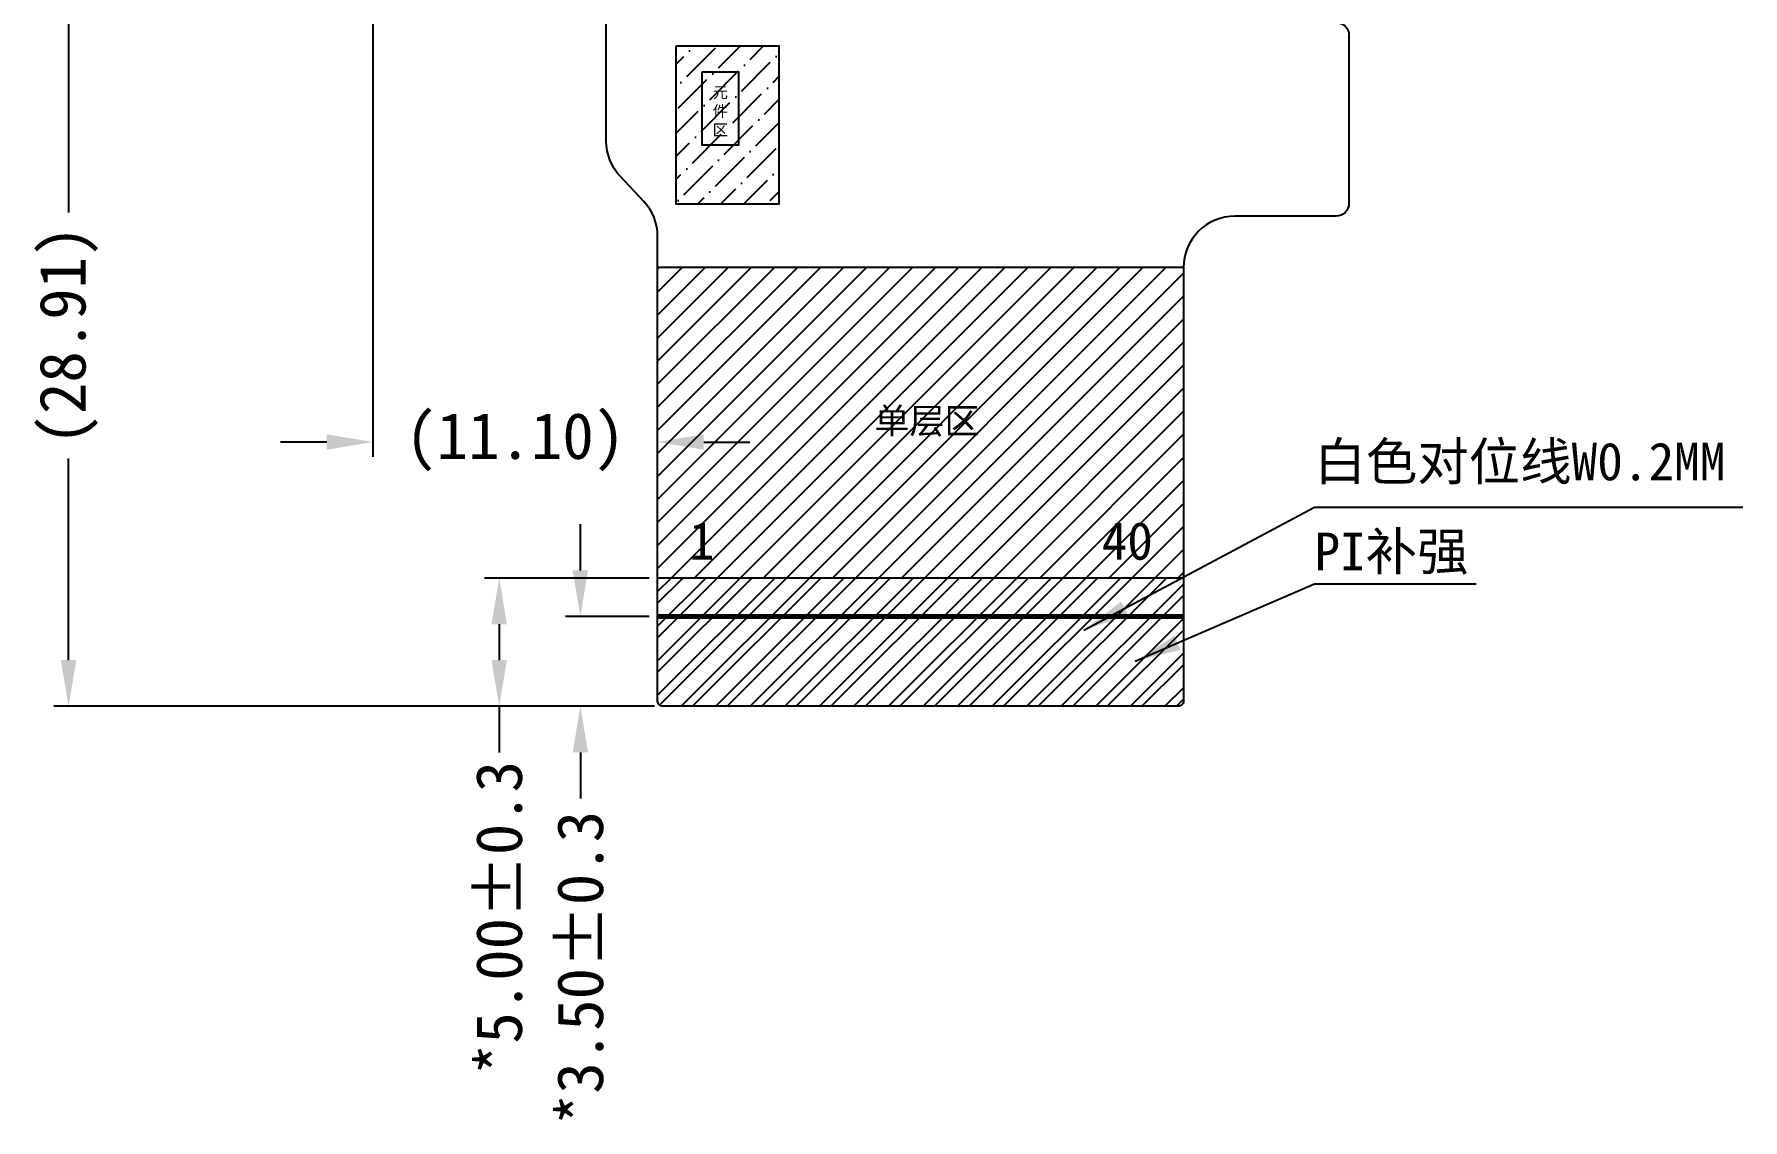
# Model space of a CAD drawing. Header units: millimetres. Extents: x -231 to 142, y 393 to 654.
# Drawn here: x -157.3 to -90.7, y 490.3 to 532.6 of the extents above; entities that cross this region are included whole.
import ezdxf

# ---------------------------------------------------------------- set-up
doc = ezdxf.new("R2010")
doc.units = ezdxf.units.MM
doc.layers.add('DIM', color=3, linetype='Continuous', lineweight=20)
for name, color, linetype in [('DIM（标注）', 3, 'Continuous'), ('FPC', 2, 'Continuous'), ('LCD-FPC', 30, 'Continuous')]:
    doc.layers.add(name, color=color, linetype=linetype)
doc.styles.add('宋体', font='')
doc.styles.add('標注', font='txt.shx')
doc.styles.get('宋体').set_extended_font_data('SimSun')
doc.dimstyles.get("Standard").update_dxf_attribs({"dimtxt": 1.8, "dimasz": 1.8, "dimexe": 0.58, "dimexo": 0.325, "dimgap": 0.3, "dimtad": 0, "dimzin": 0, "dimdsep": 46, "dimtxsty": 'Standard', "dimcen": 0.3, "dimadec": 0, "dimazin": 0, "dimtfac": 1, "dimtofl": 0, "dimtmove": 0, "dimatfit": 3, "dimfxl": 0.18, "dimtolj": 1, "dimtzin": 0, "dimarcsym": 0})

# ---------------------------------------------------------------- blocks, each defined once
blk = doc.blocks.new('*D26')
at = {"layer": 'Defpoints', "color": 0}
for p in [(-133.022, 509.889), (-136.035, 506.389), (-132.822, 506.389)]:
    blk.add_point(p, dxfattribs=at)
at = {"layer": 'DIM（标注）', "color": 0, "lineweight": -2}
for p, q in [((-136.035, 511.689), (-136.035, 513.489)), ((-133.347, 509.889), (-136.615, 509.889)), ((-133.147, 506.389), (-136.615, 506.389)), ((-136.035, 504.589), (-136.035, 502.789))]:
    blk.add_line(p, q, dxfattribs=at)
at = {"layer": 'DIM（标注）', "color": 0}
for points in [[(-136.335, 511.689), (-135.735, 511.689), (-136.035, 509.889)], [(-136.335, 504.589), (-135.735, 504.589), (-136.035, 506.389)]]:
    blk.add_solid(points, dxfattribs=at)
at = {"layer": 'DIM（标注）', "color": 0, "insert": (-136.035, 496.189), "char_height": 1.8, "attachment_point": 5, "rotation": 90}
blk.add_mtext('\\A1;*3.50%%P0.3', dxfattribs=at)
blk = doc.blocks.new('*D27')
at = {"layer": 'Defpoints', "color": 0}
for p in [(-133.024, 511.389), (-139.198, 506.389), (-132.822, 506.389)]:
    blk.add_point(p, dxfattribs=at)
at = {"layer": 'DIM（标注）', "color": 0, "lineweight": -2}
for p, q in [((-133.349, 511.389), (-139.778, 511.389)), ((-139.198, 509.589), (-139.198, 508.189)), ((-133.147, 506.389), (-139.778, 506.389)), ((-139.198, 506.389), (-139.198, 504.589))]:
    blk.add_line(p, q, dxfattribs=at)
at = {"layer": 'DIM（标注）', "color": 0}
for points in [[(-139.498, 509.589), (-138.898, 509.589), (-139.198, 511.389)], [(-139.498, 508.189), (-138.898, 508.189), (-139.198, 506.389)]]:
    blk.add_solid(points, dxfattribs=at)
at = {"layer": 'DIM（标注）', "color": 0, "insert": (-139.198, 498.139), "char_height": 1.8, "attachment_point": 5, "rotation": 90}
blk.add_mtext('\\A1;*5.00%%P0.3', dxfattribs=at)
blk = doc.blocks.new('*D34')
at = {"layer": 'Defpoints', "color": 0}
for p in [(-144.124, 535.299), (-133.024, 516.691), (-133.024, 506.589)]:
    blk.add_point(p, dxfattribs=at)
at = {"layer": 'DIM（标注）', "color": 0, "lineweight": -2}
for p, q in [((-144.124, 534.974), (-144.124, 516.111)), ((-133.024, 506.914), (-133.024, 517.271)), ((-145.924, 516.691), (-147.724, 516.691)), ((-131.224, 516.691), (-129.424, 516.691))]:
    blk.add_line(p, q, dxfattribs=at)
at = {"layer": 'DIM（标注）', "color": 0}
for points in [[(-145.924, 516.991), (-145.924, 516.391), (-144.124, 516.691)], [(-131.224, 516.991), (-131.224, 516.391), (-133.024, 516.691)]]:
    blk.add_solid(points, dxfattribs=at)
at = {"layer": 'DIM（标注）', "color": 0, "insert": (-138.574, 516.691), "char_height": 1.8, "attachment_point": 5}
blk.add_mtext('\\A1;(11.10)', dxfattribs=at)
blk = doc.blocks.new('*D35')
at = {"layer": 'Defpoints', "color": 0}
for p in [(-144.124, 535.299), (-155.985, 506.389), (-132.822, 506.389)]:
    blk.add_point(p, dxfattribs=at)
at = {"layer": 'DIM', "color": 0, "lineweight": -2}
for p, q in [((-144.449, 535.299), (-156.565, 535.299)), ((-155.985, 533.499), (-155.985, 525.644)), ((-155.985, 508.189), (-155.985, 516.044)), ((-133.147, 506.389), (-156.565, 506.389))]:
    blk.add_line(p, q, dxfattribs=at)
at = {"layer": 'DIM', "color": 0}
for points in [[(-156.285, 533.499), (-155.685, 533.499), (-155.985, 535.299)], [(-156.285, 508.189), (-155.685, 508.189), (-155.985, 506.389)]]:
    blk.add_solid(points, dxfattribs=at)
at = {"layer": 'DIM', "color": 0, "insert": (-155.985, 520.844), "char_height": 1.8, "attachment_point": 5, "rotation": 90}
blk.add_mtext('\\A1;(28.91)', dxfattribs=at)

msp = doc.modelspace()

# ---------------------------------------------------------------- hatches: boundary and pattern name
h = msp.add_hatch()
h.set_pattern_fill('ANSI31', color=0, scale=0.2)
h.paths.add_polyline_path([(-109.824, 533.049, -0.414214), (-110.824, 534.049), (-110.824, 535.699, -0.414214), (-110.324, 536.199), (-135.524, 536.199, -0.414214), (-135.024, 535.699), (-135.024, 533.049)])
h.paths.add_polyline_path([(-133.024, 523.493), (-133.024, 511.389), (-112.524, 511.389), (-112.524, 523.493)])
h.paths.add_polyline_path([(-124.306, 535.481), (-119.728, 535.481), (-119.728, 533.659), (-124.306, 533.659)], flags=24)
h.paths.add_polyline_path([(-136.731, 536.17), (-134.528, 536.17), (-134.528, 535.068), (-136.731, 535.068)], flags=9)
h.paths.add_polyline_path([(-124.819, 518.27), (-120.241, 518.27), (-120.241, 516.447), (-124.819, 516.447)], flags=24)
h.paths.add_polyline_path([(-116.285, 513.939), (-113.348, 513.939), (-113.348, 511.736), (-116.285, 511.736)], flags=24)
h.paths.add_polyline_path([(-131.66, 513.939), (-130.436, 513.939), (-130.436, 511.736), (-131.66, 511.736)], flags=24)
at = {"layer": 'FPC', "lineweight": 25}
h = msp.add_hatch(dxfattribs=at)
h.set_pattern_fill('ANSI36', color=2, scale=0.2, style=0)
h.set_pattern_definition([(45, (-1675.8195, -1479.9706), (0.3367596, 1.23478522), [1.5875, -0.3175, 0, -0.3175])])
h.paths.add_polyline_path([(-132.295, 532.13), (-128.295, 532.13), (-128.295, 525.967), (-132.295, 525.967)])
at = {"layer": 'LCD-FPC'}
h = msp.add_hatch(dxfattribs=at)
h.set_pattern_fill('ANSI32', color=30, scale=0.1, style=0)
h.paths.add_polyline_path([(-133.024, 509.889), (-133.024, 506.589, 0.414214), (-132.824, 506.389), (-112.724, 506.389, 0.414214), (-112.524, 506.589), (-112.524, 509.889)])
h.paths.add_polyline_path([(-112.524, 509.889), (-112.524, 511.389), (-133.024, 511.389), (-133.024, 509.889)])

# ---------------------------------------------------------------- linework, layer by layer
at = {"color": 20}
msp.add_line((-112.524, 523.493), (-133.024, 523.493), dxfattribs=at)
msp.add_lwpolyline([(-131.291, 531.122), (-129.874, 531.122), (-129.874, 528.262), (-131.291, 528.262)], close=True, dxfattribs=at)
at = {"layer": 'FPC', "color": 20}
msp.add_lwpolyline([(-106.574, 533.049, -0.414214), (-106.074, 532.549), (-106.074, 525.993, -0.414214), (-106.574, 525.493), (-110.524, 525.493, 0.414214), (-112.524, 523.493), (-112.524, 506.589, -0.414214), (-112.724, 506.389), (-132.824, 506.389, -0.414214), (-133.024, 506.589), (-133.024, 524.704, 0.190292), (-133.564, 526.07), (-134.485, 527.054, -0.190292), (-135.024, 528.421), (-135.024, 535.699, 0.414214)], format="xyb", dxfattribs=at)
at = {"layer": 'FPC', "color": 2, "lineweight": 25}
msp.add_lwpolyline([(-132.295, 532.13), (-128.295, 532.13), (-128.295, 525.967), (-132.295, 525.967)], close=True, dxfattribs=at)
at = {"layer": 'FPC', "color": 0, "const_width": 0.2}
msp.add_lwpolyline([(-133.024, 509.889), (-112.524, 509.889)], dxfattribs=at)
at = {"layer": 'LCD-FPC', "color": 0}
msp.add_line((-112.524, 511.389), (-133.024, 511.389), dxfattribs=at)

# ---------------------------------------------------------------- texts
at = {"color": 1, "insert": (-124.569, 518.02), "char_height": 1, "width": 4.80712, "attachment_point": 1, "style": '標注'}
msp.add_mtext('{\\fSimSun|b0|i0|c134|p2;单层区}', dxfattribs=at)
at = {"layer": 'DIM（标注）', "color": 3, "linetype": 'ByBlock', "char_height": 1.47, "attachment_point": 1, "style": '宋体'}
for s, insert, width in [('白色对位线W0.2MM', (-107.42, 516.67), 22.95173), ('PI补强', (-107.42, 513.164), 13.12159)]:
    msp.add_mtext(s, dxfattribs=dict(at, insert=insert, width=width))
at = {"layer": 'FPC', "color": 0, "lineweight": 25, "insert": (-130.282, 528.611), "char_height": 0.4375, "width": 0.52002, "attachment_point": 9, "style": '宋体'}
msp.add_mtext('元件区', dxfattribs=at)
at = {"layer": 'FPC', "color": 2, "width": 1.8922, "attachment_point": 3}
for s, insert, char_height in [('1', (-130.803, 513.572), 1.468), ('40', (-113.715, 513.572), 1.4685)]:
    msp.add_mtext(s, dxfattribs=dict(at, insert=insert, char_height=char_height))

# ---------------------------------------------------------------- dimensions: what is measured, and where the dimension line sits
at = {"layer": 'DIM', "color": 3}
dim = msp.add_linear_dim(base=(-155.985, 506.389), p1=(-144.124, 535.299), p2=(-132.822, 506.389), angle=90, text='(<>)', dimstyle='Standard', dxfattribs=at)
dim.commit()
dim.dimension.update_dxf_attribs({"geometry": '*D35', "text_midpoint": (-155.985, 520.844)})
at = {"layer": 'DIM（标注）', "color": 3}
dim = msp.add_linear_dim(base=(-133.024, 516.691), p1=(-144.124, 535.299), p2=(-133.024, 506.589), text='(<>)', dimstyle='Standard', dxfattribs=at)
dim.commit()
dim.dimension.update_dxf_attribs({"geometry": '*D34', "text_midpoint": (-138.574, 516.691)})
for base, p1, picture, middle in [((-136.035, 506.389), (-133.022, 509.889), '*D26', (-136.035, 496.189)), ((-139.198, 506.389), (-133.024, 511.389), '*D27', (-139.198, 498.139))]:
    dim = msp.add_linear_dim(base=base, p1=p1, p2=(-132.822, 506.389), angle=90, text='*<>%%P0.3', dimstyle='Standard', dxfattribs=at)
    dim.commit()
    dim.dimension.update_dxf_attribs({"geometry": picture, "text_midpoint": middle})

# ---------------------------------------------------------------- leaders
at = {"layer": 'DIM（标注）', "color": 3, "linetype": 'ByBlock'}
for points in [[(-116.406, 509.362), (-107.42, 514.153), (-90.719, 514.153)], [(-114.411, 508.15), (-107.42, 511.164), (-101.118, 511.164)]]:
    msp.add_leader(points, dimstyle='Standard', override={"dimgap": 0.5, "dimtad": 0}, dxfattribs=at)

doc.saveas('drawing.dxf')
